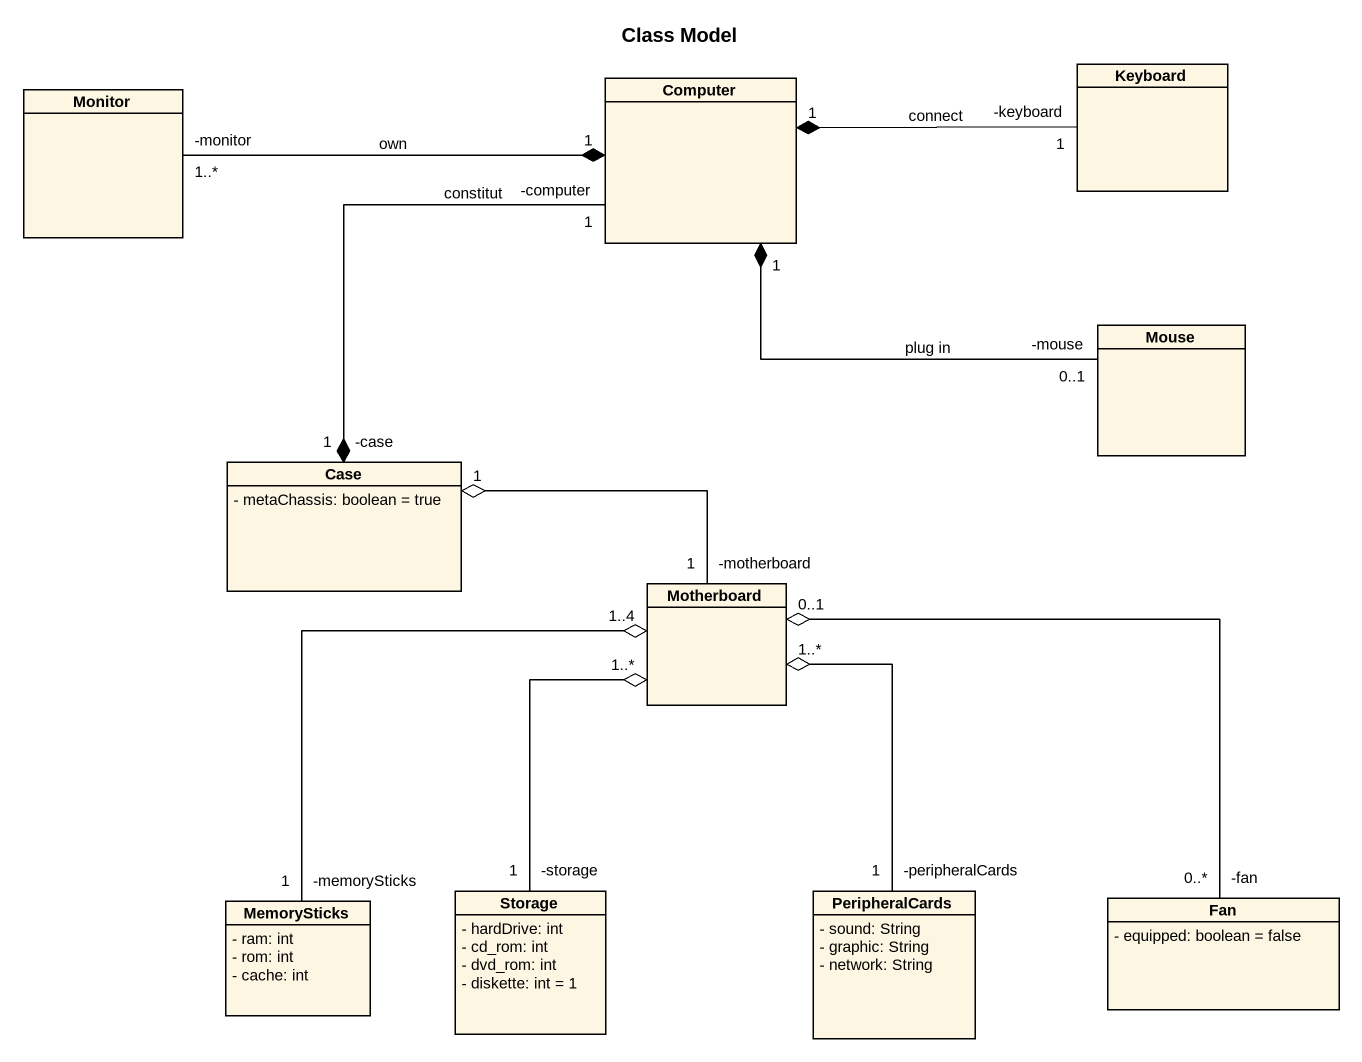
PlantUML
@startuml
title Class Model
hide circle
hide empty members
skinparam classAttributeIconSize 0
class Computer
class Keyboard
class Monitor
class Mouse
class Case {
  - metaChassis: boolean = true
}
class Motherboard
class MemorySticks {
  - ram: int
  - rom: int
  - cache: int
}
class "Storage" as Storage_ {
  - hardDrive: int
  - cd_rom: int
  - dvd_rom: int
  - diskette: int = 1
}
class PeripheralCards {
  - sound: String
  - graphic: String
  - network: String
}
class Fan {
  - equipped: boolean = false
}
Computer "-computer\n1" --* "-case\n1" Case : constitut
Keyboard "-keyboard\n1" -left-* "1" Computer : connect
Monitor "-monitor\n1..*" -right-* "1" Computer : own
Mouse "-mouse\n0..1" -left-* "1" Computer : plug in
Motherboard "-motherboard\n1" -left-o "1" Case
MemorySticks "-memorySticks\n1" -up-o "1..4" Motherboard
Storage_ "-storage\n1" -up-o "1..*" Motherboard
PeripheralCards "-peripheralCards\n1" -up-o "1..*" Motherboard
Fan "-fan\n0..*" -up-o "0..1" Motherboard
@enduml
